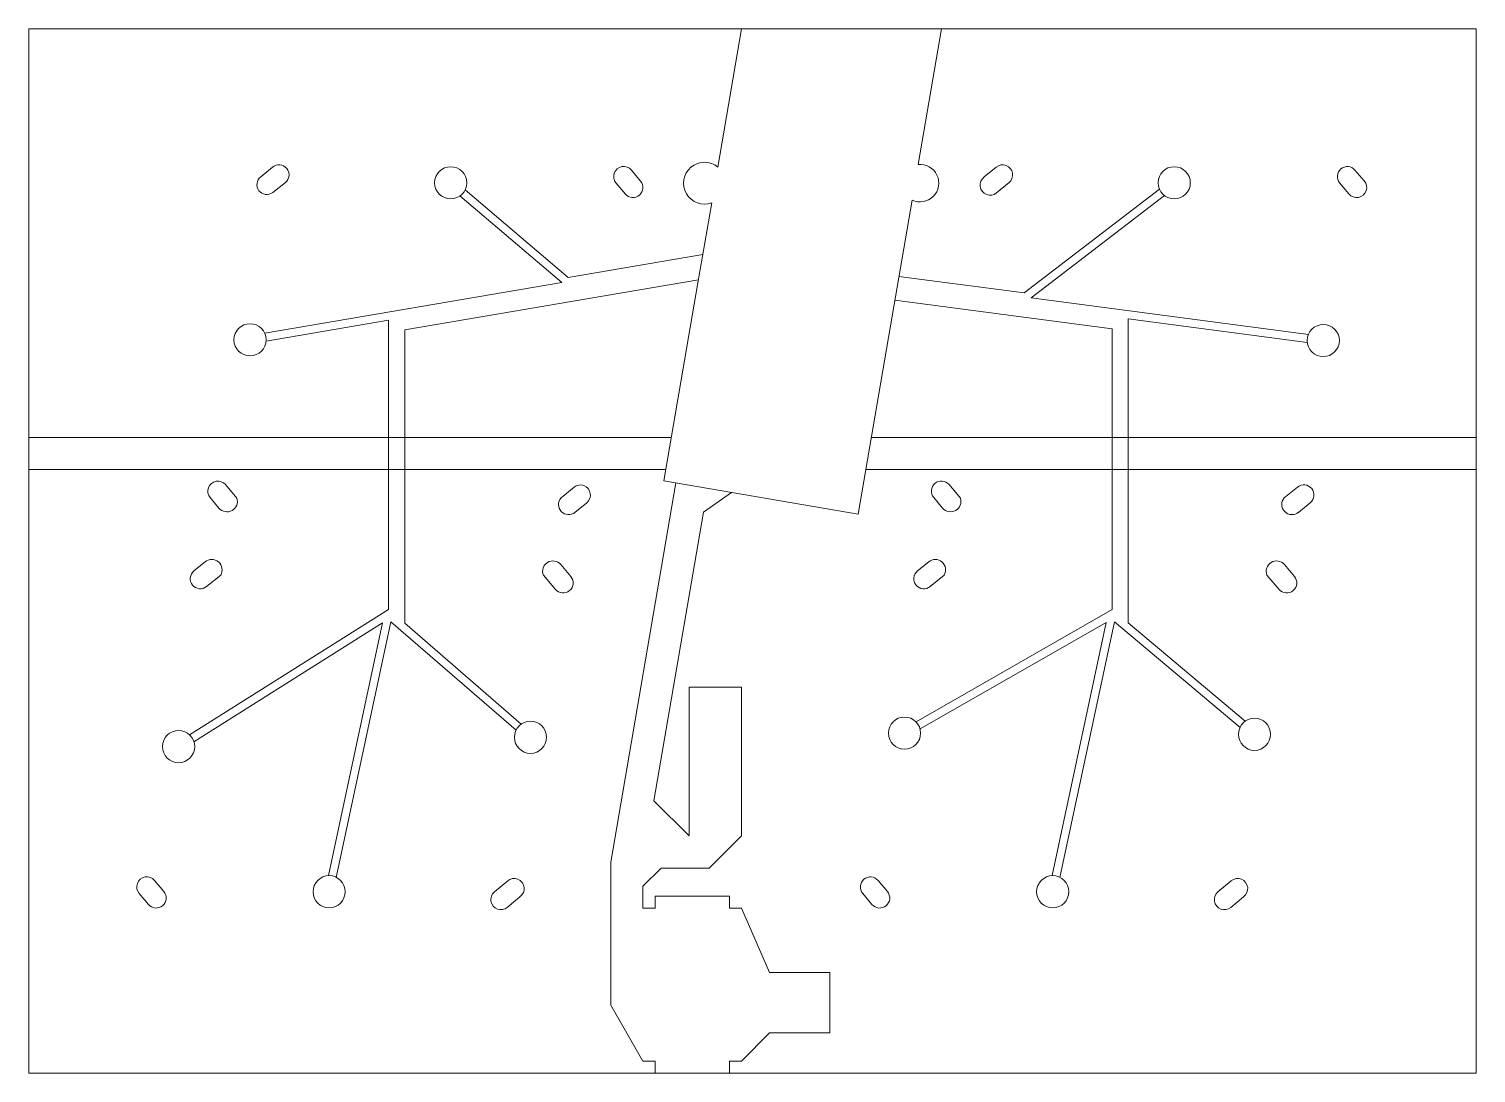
# Model space of a CAD drawing. Header units: millimetres. Extents: x 0 to 360, y 0 to 260.
import ezdxf

# ---------------------------------------------------------------- set-up
doc = ezdxf.new("R2010")
doc.units = ezdxf.units.MM
doc.linetypes.add('K5LT32768', pattern=[0])
doc.linetypes.add('K5LT32769', pattern=[0])

msp = doc.modelspace()

# ---------------------------------------------------------------- linework, layer by layer
at = {"color": 7, "linetype": 'K5LT32768', "lineweight": 18}
for p, q in [((0, 259.76), (360, 259.76)), ((0, 0), (0, 259.76)), ((171.38, 225.39), (177.28, 259.76)), ((221.21, 226.04), (226.99, 259.76)), ((360, 259.76), (360, 0)), ((60.61, 225.37), (57.67, 222.93)), ((63.81, 221.53), (60.64, 219.08)), ((134.14, 197.93), (108.52, 219.74)), ((247.62, 194.07), (281.24, 219.92)), ((107.22, 218.21), (132.56, 196.65)), ((166.44, 196.61), (169.86, 216.52)), ((214.73, 188.32), (219.68, 217.17)), ((282.46, 218.33), (249.3, 192.84)), ((167.64, 203.63), (134.14, 197.93)), ((216.43, 198.18), (247.62, 194.07)), ((132.56, 196.65), (58.65, 184.07)), ((166.57, 197.36), (93.48, 184.92)), ((157.98, 147.33), (166.44, 196.61)), ((269.48, 185.13), (215.41, 192.26)), ((249.3, 192.84), (318.28, 183.74)), ((58.98, 182.1), (89.48, 187.29)), ((89.48, 187.29), (89.48, 115.35)), ((214.73, 188.32), (206.28, 139.04)), ((273.48, 111.98), (273.48, 187.63)), ((273.48, 187.63), (318.02, 181.76)), ((93.48, 184.92), (93.48, 111.9)), ((269.48, 185.13), (269.48, 115.31)), ((159.84, 158.13), (0, 158.13)), ((209.55, 158.13), (360, 158.13)), ((158.46, 150.13), (0, 150.13)), ((208.18, 150.13), (360, 150.13)), ((160.94, 146.82), (144.75, 52.48)), ((157.98, 147.33), (206.28, 139.04)), ((167.81, 139.56), (174.74, 144.46)), ((228.9, 146.39), (231.73, 143.04)), ((315.6, 145.76), (312.24, 143.12)), ((225.08, 143.16), (227.28, 140.55)), ((318.76, 141.89), (315.84, 139.5)), ((167.81, 139.56), (155.49, 67.76)), ((134.8, 123.56), (132.31, 126.5)), ((221.05, 124.92), (223.83, 127.19)), ((130.99, 120.33), (127.97, 123.89)), ((224.21, 121.05), (227.7, 123.89)), ((89.48, 115.35), (39.98, 84.12)), ((269.48, 115.31), (220.69, 87.36)), ((41.04, 82.43), (87.92, 112)), ((87.92, 112), (74.51, 49.11)), ((76.46, 48.69), (90.02, 112.25)), ((90.02, 112.25), (121.18, 85.32)), ((93.48, 111.9), (122.48, 86.83)), ((221.68, 85.63), (267.95, 112.13)), ((267.95, 112.13), (254.51, 49.11)), ((256.46, 48.69), (270.02, 112.28)), ((270.02, 112.28), (301.28, 86.01)), ((302.56, 87.54), (273.48, 111.98)), ((164.25, 59), (164.25, 96)), ((164.25, 96), (177.25, 96)), ((177.25, 96), (177.25, 59)), ((155.49, 67.76), (164.25, 59)), ((177.25, 59), (169.25, 51)), ((144.75, 52.48), (144.75, 16.86)), ((157.25, 51), (152.75, 46.5)), ((169.25, 51), (157.25, 51)), ((152.75, 46.5), (152.75, 41)), ((155.75, 44), (174.25, 44)), ((155.75, 41), (155.75, 44)), ((174.25, 41), (174.25, 44)), ((152.75, 41), (155.75, 41)), ((174.25, 41), (177.25, 41)), ((184.25, 25), (177.25, 41)), ((184.25, 25), (199.25, 25)), ((199.25, 25), (199.25, 10)), ((144.75, 16.86), (152.75, 3)), ((177.25, 3), (184.25, 10)), ((199.25, 10), (184.25, 10)), ((0, 0), (360, 0)), ((155.75, 3), (152.75, 3)), ((155.75, 0), (155.75, 3)), ((177.25, 3), (174.25, 3)), ((174.25, 0), (174.25, 3))]:
    msp.add_line(p, q, dxfattribs=at)
at = {"color": 7, "linetype": 'K5LT32769', "lineweight": 18}
for points in [[(146.04, 221.44), (148.37, 218.66, 0.985195), (152.16, 221.92), (149.88, 224.65, 1)], [(243.81, 221.53), (240.73, 218.97, -1.037753), (237.67, 222.93), (240.61, 225.37, -1)], [(326.04, 221.44), (328.38, 218.72, 1.006617), (332.2, 221.95), (329.88, 224.65, 0.986661)], [(48.9, 146.39), (51.73, 143.04, -0.824182), (47.28, 140.55), (45.08, 143.16, -1)], [(135.6, 145.76), (132.37, 143.12, 0.924466), (135.84, 139.5), (138.76, 141.89, 1)], [(44.21, 121.05), (47.7, 123.89, 0.833686), (43.83, 127.19), (41.05, 124.92, 1)], [(310.99, 120.33), (307.97, 123.89, -0.849163), (312.31, 126.5), (314.8, 123.56, -1)], [(33.56, 45.16), (31.24, 47.93, 1.006857), (27.43, 44.7), (29.72, 41.95, 1)], [(115.79, 45.07), (119.1, 47.82, -1.037753), (122.16, 43.86), (118.99, 41.23, -1)], [(213.56, 45.16), (211.24, 47.93, 0.993189), (207.43, 44.7), (209.72, 41.95, 1)], [(295.8, 45.07), (299.1, 47.82, -1.037753), (302.16, 43.86), (298.99, 41.23, -1)]]:
    msp.add_lwpolyline(points, format="xyb", close=True, dxfattribs=at)
at = {"color": 7, "linetype": 'K5LT32768', "lineweight": 18}
for centre in [(104.92, 221.49), (284.92, 221.49), (55, 182.43), (321.99, 182.24), (124.76, 83.54), (217.82, 84.57), (304.88, 84.28), (37.23, 81.21), (74.68, 45.11), (254.68, 45.11)]:
    msp.add_circle(centre, 4, dxfattribs=at)
for centre, radius, start, end in [((62.21, 223.45), 2.5, 309.7718, 129.7718), ((168.06, 221.39), 5.2, 50.2643, 290.2611), ((221.67, 221.4), 4.67, 244.7809, 95.7445), ((59.15, 221.01), 2.43, 127.649, 307.649), ((226.99, 144.77), 2.5, 40.2551, 220.2551), ((317.18, 143.83), 2.5, 309.2333, 129.2333), ((229.27, 142.23), 2.59, 220.2551, 18.234), ((314.22, 141.49), 2.56, 140.2795, 309.2333), ((130.35, 124.84), 2.57, 40.2551, 201.6018), ((225.46, 125.19), 2.58, 329.9634, 129.2333), ((132.89, 121.94), 2.5, 220.2551, 40.2551), ((222.63, 122.98), 2.5, 129.2333, 309.2333)]:
    msp.add_arc(centre, radius, start, end, dxfattribs=at)

doc.saveas('drawing.dxf')
